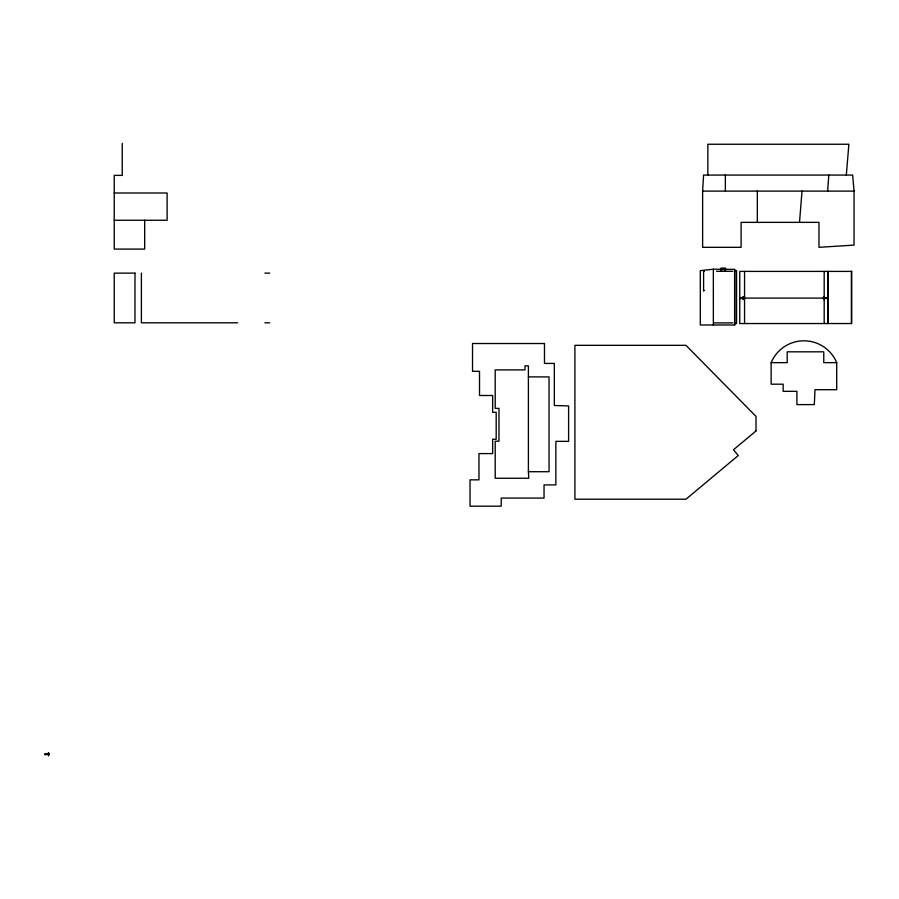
<?xml version="1.0" encoding="UTF-8"?>
<svg xmlns="http://www.w3.org/2000/svg" width="899" height="899" viewBox="0 0 899 899"><rect width="100%" height="100%" fill="white"/><g stroke="black" fill="none" stroke-linecap="round" stroke-linejoin="round"><path stroke-width="1.35" d="M45.793 753.823L45.961 754.688L44.972 754.722L44.972 753.699L45.916 753.778M744.001 298.434C741.124 297.502 739.517 298.67 740.686 297.749M739.989 297.85L743.203 297.962M826.799 298.266C826.215 298.311 827.541 296.355 827.485 298.58L826.496 298.614L826.451 297.625L827.237 298.356L826.698 297.85M48.501 755.666L48.501 752.733L48.501 755.598M702.625 191.105L703.591 175.069L852.668 175.069L854.05 191.105L854.05 245.112L818.978 247.315L818.978 222.368L741.102 222.368L741.102 247.315L702.625 247.315L702.625 191.105L854.05 191.105M827.642 191.105L828.811 175.069M799.514 222.368L802.02 191.049M827.136 298.288C821.798 298.086 822.72 297.783 826.788 298.311M846.319 175.069L848.87 144.245L707.85 144.245L707.861 175.069M49.209 754.531L48.849 753.845L49.198 754.508M48.681 754.003L48.995 754.598L48.984 753.823M46.973 754.115L48.917 754.576M744.046 297.85C742.945 299.243 743.844 297.119 743.99 298.423M743.428 297.974L743.518 298.378M45.197 754.475L48.658 754.351L45.287 754.059M704.232 290.388L703.591 291.029L703.591 270.644M739.742 297.636L740.754 297.636L740.754 298.603L739.765 298.625M823.203 297.839L823.574 298.502M713.424 269.206L700.31 270.644L700.31 324.988L734.685 324.988L734.685 269.374L713.345 269.206L713.356 324.988M823.978 296.726L823.945 299.637L823.9 296.771M114.229 193.004L167.113 193.004L167.113 220.255L114.229 220.255M721.032 269.363L725.538 269.363M734.607 269.374L734.607 324.988M734.438 270.644L736.573 270.644L736.573 323.539L734.438 323.539M703.591 271.284L704.232 271.284M716.548 271.284L732.73 271.284M264.868 273.127L269.666 273.127M739.753 298.108L828.035 298.108M743.215 299.502L743.215 296.636L743.215 299.581M237.617 322.808L141.39 322.808L141.39 273.127M264.868 322.808L269.666 322.808M713.851 322.898L732.73 322.898M771.14 362.657L787.198 362.657L787.198 351.824L823.765 351.824L823.765 362.657L836.711 362.657L836.711 389.705L815.011 389.705L814.314 404.606L796.907 404.606L796.907 391.335L783.153 391.335L783.153 384.188L771.14 384.188L771.14 362.657A35.522 35.522 0 0 1 836.711 362.657M528.398 376.906L549.042 376.906L549.042 471.705L528.398 471.705L528.398 365.859L524.971 365.859L524.971 369.894L495.203 369.894L495.203 408.382L498.979 408.382L498.979 441.207L495.203 441.207L495.203 478.246L528.769 478.246L528.398 471.705M851.398 271.397L851.398 323.539M828.035 271.397L828.035 323.539M827.777 271.397L827.777 323.539M824.181 271.397L824.181 323.539M757.329 190.948L757.329 222.368M744.563 271.397L744.563 323.539M725.538 270.644L725.538 268.082L721.032 268.082L721.032 270.644M725.358 175.069L725.358 190.88M724.897 269.363L724.897 270.644M721.683 269.363L721.683 270.644M144.683 220.255L144.683 249.09L114.229 249.09L114.229 175.384L122.242 175.384L122.242 143.334M756.014 430.947L733.483 449.77L738.27 455.501L685.993 499.203L574.911 499.203L574.911 345.328L685.993 345.328L756.014 416.428L756.014 430.947M851.656 271.397L739.753 271.397L739.753 323.539L851.656 323.539L851.656 271.397M134.974 273.127L114.229 273.127L114.229 322.808L134.974 322.808L134.974 273.127M544.479 343.519L472.526 343.519L472.526 371.309L479.515 371.309L479.515 395.493L492.652 395.493L492.652 412.315L496.181 412.315L496.181 439.24L492.652 439.24L492.652 453.59L478.965 453.59L478.965 479.841L470.031 479.841L470.031 506.182L501.215 506.182L501.215 498.08L544.041 498.08L544.041 484.909L555.863 484.909L555.863 441.353L568.595 441.353L568.595 405.932L554.323 405.505L554.323 363.421L544.479 363.421L544.479 343.519"/></g></svg>
